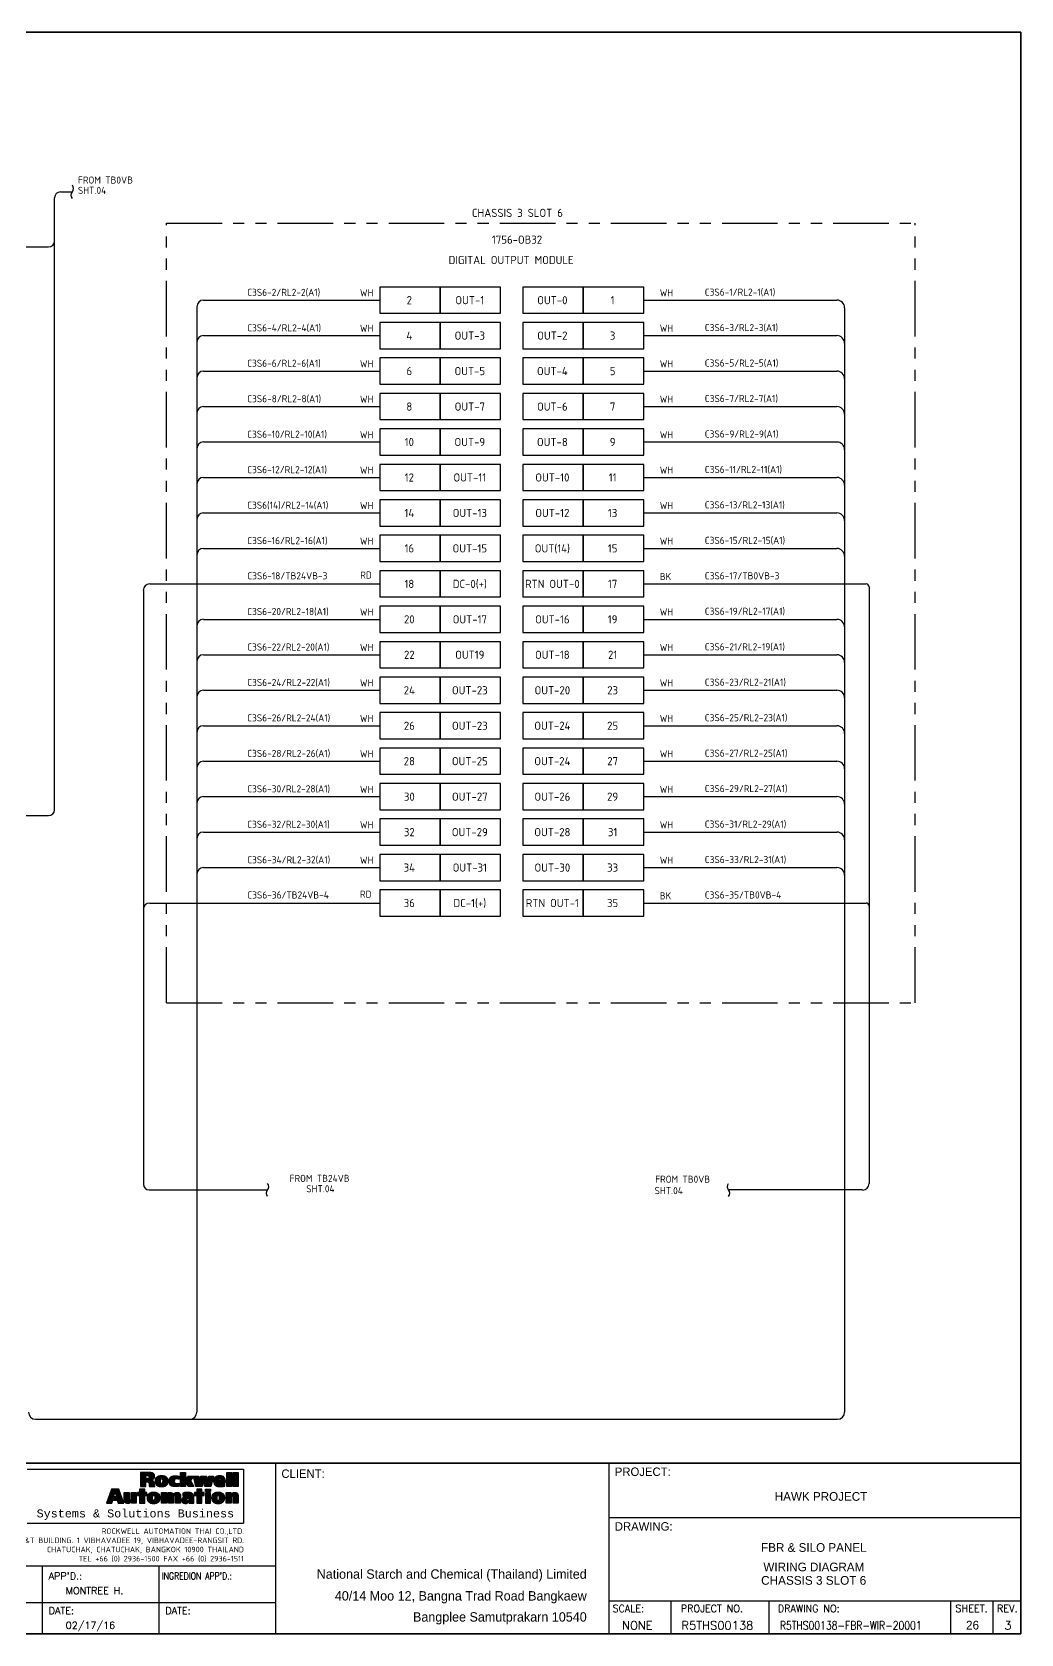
# Model space of a CAD drawing. Header units: inches. Extents: x 579627 to 667544, y 458630 to 507164.
# Drawn here: x 639268 to 640937, y 489908 to 492612 of the extents above; entities that cross this region are included whole.
import ezdxf
from ezdxf.enums import TextEntityAlignment as Align

# ---------------------------------------------------------------- set-up
doc = ezdxf.new("R2010")
doc.units = ezdxf.units.IN
doc.header["$MEASUREMENT"] = 0
doc.linetypes.add('PHANTOM2', pattern=[1.25, 0.625, -0.125, 0.125, -0.125, 0.125, -0.125])
for name, color, linetype in [('ASHADE', 7, 'Continuous'), ('GT_1', 9, 'Continuous'), ('HELPPOINT', 7, 'Continuous'), ('IE-EQUIP', 253, 'Continuous'), ('MEMBER', 7, 'Continuous'), ('RA_LOGO', 2, 'Continuous'), ('TITLE_BOX', 7, 'Continuous')]:
    doc.layers.add(name, color=color, linetype=linetype)
doc.styles.add('BOLD', font='monos.ttf')
doc.styles.add('HTX11', font='O8111901')
doc.styles.add('ISO3098B', font='ISO3098B.shx')
doc.styles.add('ROMANS', font='romans.shx', dxfattribs={"width": 0.85, "height": 25})
doc.styles.add('T1', font='browa.ttf', dxfattribs={"height": 1000})

# ---------------------------------------------------------------- blocks, each defined once
blk = doc.blocks.new('RA_LOGO1')
at = {"layer": 'RA_LOGO', "linetype": 'Continuous'}
h = blk.add_hatch(color=1, dxfattribs=at)
h.paths.add_polyline_path([(0.987, 0.539), (1.017, 0.539), (1.033, 0.538), (1.046, 0.533), (1.055, 0.521), (1.061, 0.505), (1.065, 0.484), (1.068, 0.461), (1.071, 0.439), (1.074, 0.42), (1.213, 0.42), (1.207, 0.439), (1.203, 0.46), (1.199, 0.482), (1.195, 0.504), (1.189, 0.526), (1.18, 0.545), (1.166, 0.562), (1.147, 0.575), (1.12, 0.583), (1.142, 0.59), (1.16, 0.598), (1.175, 0.609), (1.188, 0.621), (1.197, 0.637), (1.203, 0.655), (1.205, 0.677), (1.204, 0.694), (1.2, 0.709), (1.194, 0.723), (1.185, 0.734), (1.175, 0.744), (1.162, 0.752), (1.147, 0.759), (1.131, 0.763), (1.112, 0.767), (1.092, 0.769), (1.07, 0.77), (0.853, 0.77), (0.853, 0.42), (0.987, 0.42)])
h.paths.add_polyline_path([(0.981, 0.617), (0.981, 0.692), (1.018, 0.692), (1.044, 0.689), (1.063, 0.679), (1.071, 0.656), (1.066, 0.635), (1.054, 0.623), (1.036, 0.618), (1.016, 0.617)], flags=16)
h = blk.add_hatch(color=1, dxfattribs=at)
h.paths.add_polyline_path([(1.3, 0.676), (1.285, 0.67), (1.271, 0.663), (1.258, 0.654), (1.247, 0.644), (1.238, 0.633), (1.23, 0.62), (1.225, 0.606), (1.22, 0.591), (1.218, 0.574), (1.217, 0.556), (1.218, 0.538), (1.22, 0.522), (1.224, 0.506), (1.229, 0.492), (1.235, 0.479), (1.243, 0.467), (1.253, 0.456), (1.264, 0.447), (1.276, 0.438), (1.29, 0.431), (1.305, 0.425), (1.321, 0.421), (1.339, 0.417), (1.358, 0.415), (1.378, 0.415), (1.399, 0.415), (1.418, 0.417), (1.435, 0.421), (1.452, 0.425), (1.467, 0.431), (1.481, 0.438), (1.493, 0.447), (1.504, 0.456), (1.514, 0.467), (1.522, 0.479), (1.528, 0.492), (1.534, 0.506), (1.537, 0.522), (1.54, 0.538), (1.54, 0.556), (1.539, 0.574), (1.537, 0.591), (1.533, 0.606), (1.527, 0.62), (1.519, 0.633), (1.51, 0.644), (1.499, 0.654), (1.486, 0.663), (1.472, 0.67), (1.456, 0.676), (1.439, 0.681), (1.42, 0.684), (1.4, 0.686), (1.378, 0.687), (1.357, 0.686), (1.336, 0.684), (1.317, 0.681)])
h.paths.add_polyline_path([(1.36, 0.605), (1.378, 0.612), (1.396, 0.605), (1.404, 0.584), (1.406, 0.556), (1.405, 0.529), (1.401, 0.508), (1.393, 0.494), (1.378, 0.49), (1.364, 0.494), (1.356, 0.508), (1.352, 0.529), (1.351, 0.556), (1.353, 0.584)], flags=16)
for color, points in [(1, [(1.697, 0.575), (1.705, 0.591), (1.718, 0.603), (1.735, 0.61), (1.756, 0.612), (1.778, 0.61), (1.796, 0.606), (1.813, 0.599), (1.813, 0.676), (1.793, 0.681), (1.771, 0.684), (1.748, 0.686), (1.721, 0.687), (1.699, 0.686), (1.679, 0.684), (1.66, 0.681), (1.643, 0.676), (1.627, 0.67), (1.613, 0.663), (1.601, 0.654), (1.59, 0.644), (1.581, 0.633), (1.573, 0.62), (1.567, 0.606), (1.563, 0.591), (1.561, 0.574), (1.56, 0.556), (1.56, 0.538), (1.563, 0.522), (1.566, 0.506), (1.572, 0.492), (1.578, 0.479), (1.586, 0.467), (1.596, 0.456), (1.607, 0.447), (1.619, 0.438), (1.632, 0.431), (1.648, 0.425), (1.664, 0.421), (1.682, 0.417), (1.701, 0.415), (1.721, 0.415), (1.748, 0.415), (1.772, 0.418), (1.794, 0.422), (1.815, 0.428), (1.815, 0.505), (1.797, 0.496), (1.778, 0.491), (1.756, 0.49), (1.735, 0.492), (1.718, 0.5), (1.705, 0.514), (1.697, 0.531), (1.694, 0.554)]), (1, [(2.233, 0.42), (2.391, 0.42), (2.423, 0.598), (2.424, 0.598), (2.455, 0.42), (2.612, 0.42), (2.671, 0.681), (2.556, 0.681), (2.533, 0.511), (2.532, 0.511), (2.503, 0.681), (2.351, 0.681), (2.324, 0.511), (2.323, 0.511), (2.298, 0.681), (2.174, 0.681)]), (1, [(3.007, 0.42), (3.13, 0.42), (3.13, 0.769), (3.007, 0.769)]), (1, [(3.292, 0.769), (3.169, 0.769), (3.169, 0.42), (3.292, 0.42)]), (252, [(0.745, 0.265), (0.617, 0.265), (0.617, 0.112), (0.617, 0.096), (0.611, 0.082), (0.594, 0.076), (0.579, 0.082), (0.573, 0.096), (0.572, 0.112), (0.572, 0.265), (0.444, 0.265), (0.444, 0.081), (0.445, 0.062), (0.449, 0.046), (0.455, 0.031), (0.465, 0.018), (0.478, 0.008), (0.494, 0.001), (0.513, -0.004), (0.537, -0.006), (0.558, -0.004), (0.579, 0.001), (0.597, 0.011), (0.612, 0.026), (0.625, 0.047), (0.625, 0), (0.745, 0)]), (252, [(0.956, 0.191), (1.011, 0.191), (1.011, 0.265), (0.956, 0.265), (0.956, 0.355), (0.828, 0.355), (0.828, 0.265), (0.774, 0.265), (0.774, 0.191), (0.828, 0.191), (0.828, 0), (0.956, 0)]), (252, [(1.505, 0.153), (1.505, 0.169), (1.511, 0.183), (1.528, 0.189), (1.543, 0.183), (1.549, 0.169), (1.55, 0.153), (1.55, 0), (1.678, 0), (1.678, 0.153), (1.679, 0.169), (1.685, 0.183), (1.701, 0.189), (1.717, 0.183), (1.723, 0.169), (1.724, 0.153), (1.724, 0), (1.852, 0), (1.852, 0.159), (1.851, 0.173), (1.851, 0.187), (1.85, 0.202), (1.847, 0.215), (1.843, 0.228), (1.836, 0.24), (1.827, 0.25), (1.816, 0.259), (1.8, 0.265), (1.781, 0.269), (1.758, 0.271), (1.738, 0.269), (1.717, 0.264), (1.698, 0.255), (1.682, 0.242), (1.672, 0.225), (1.663, 0.242), (1.649, 0.255), (1.631, 0.264), (1.61, 0.269), (1.589, 0.271), (1.57, 0.27), (1.551, 0.266), (1.535, 0.259), (1.52, 0.249), (1.508, 0.236), (1.497, 0.217), (1.497, 0.265), (1.377, 0.265), (1.377, 0), (1.505, 0)]), (252, [(2.257, 0), (2.386, 0), (2.386, 0.191), (2.441, 0.191), (2.441, 0.265), (2.386, 0.265), (2.386, 0.355), (2.257, 0.355), (2.257, 0.265), (2.203, 0.265), (2.203, 0.191), (2.257, 0.191)]), (252, [(3.117, 0.153), (3.117, 0.169), (3.123, 0.183), (3.14, 0.189), (3.155, 0.183), (3.161, 0.169), (3.162, 0.153), (3.162, 0), (3.29, 0), (3.29, 0.184), (3.289, 0.203), (3.285, 0.219), (3.279, 0.234), (3.269, 0.247), (3.256, 0.257), (3.24, 0.265), (3.221, 0.269), (3.197, 0.271), (3.176, 0.269), (3.155, 0.263), (3.137, 0.253), (3.122, 0.239), (3.109, 0.217), (3.109, 0.265), (2.989, 0.265), (2.989, 0), (3.117, 0)])]:
    blk.add_hatch(color=color, dxfattribs=at).paths.add_polyline_path(points)
h = blk.add_hatch(color=1, dxfattribs=at)
h.paths.add_polyline_path([(1.973, 0.769), (1.847, 0.769), (1.847, 0.42), (1.973, 0.42), (1.973, 0.566)])
h.paths.add_polyline_path([(1.974, 0.566), (2.045, 0.42), (2.187, 0.42), (2.101, 0.566), (2.173, 0.681), (2.036, 0.681)])
h = blk.add_hatch(color=1, dxfattribs=at)
h.paths.add_polyline_path([(2.817, 0.415), (2.838, 0.415), (2.859, 0.415), (2.88, 0.416), (2.901, 0.418), (2.92, 0.421), (2.938, 0.425), (2.956, 0.43), (2.956, 0.497), (2.939, 0.49), (2.918, 0.485), (2.895, 0.482), (2.87, 0.481), (2.849, 0.482), (2.83, 0.485), (2.815, 0.493), (2.804, 0.504), (2.8, 0.521), (2.975, 0.521), (2.975, 0.536), (2.974, 0.555), (2.972, 0.572), (2.969, 0.589), (2.965, 0.605), (2.96, 0.619), (2.953, 0.632), (2.944, 0.645), (2.934, 0.655), (2.922, 0.665), (2.909, 0.673), (2.894, 0.679), (2.877, 0.683), (2.858, 0.686), (2.838, 0.687), (2.816, 0.686), (2.795, 0.684), (2.777, 0.681), (2.759, 0.676), (2.744, 0.67), (2.73, 0.663), (2.717, 0.654), (2.706, 0.644), (2.697, 0.633), (2.69, 0.62), (2.684, 0.606), (2.679, 0.591), (2.677, 0.574), (2.676, 0.556), (2.677, 0.538), (2.679, 0.522), (2.683, 0.507), (2.688, 0.492), (2.694, 0.479), (2.702, 0.467), (2.712, 0.456), (2.723, 0.447), (2.735, 0.438), (2.749, 0.431), (2.764, 0.425), (2.78, 0.421), (2.798, 0.417)])
h.paths.add_polyline_path([(2.799, 0.576), (2.801, 0.598), (2.811, 0.618), (2.834, 0.627), (2.855, 0.618), (2.864, 0.598), (2.865, 0.576)], flags=16)
h = blk.add_hatch(color=252, dxfattribs=at)
h.paths.add_polyline_path([(0.272, 0.077), (0.296, 0), (0.439, 0), (0.312, 0.355), (0.124, 0.355), (0, 0), (0.136, 0), (0.158, 0.077)])
h.paths.add_polyline_path([(0.255, 0.162), (0.177, 0.162), (0.216, 0.28)], flags=16)
h = blk.add_hatch(color=252, dxfattribs=at)
h.paths.add_polyline_path([(1.14, -0.003), (1.159, -0.005), (1.18, -0.006), (1.201, -0.005), (1.22, -0.003), (1.238, 0), (1.255, 0.005), (1.27, 0.011), (1.284, 0.018), (1.297, 0.027), (1.308, 0.036), (1.317, 0.047), (1.326, 0.06), (1.333, 0.073), (1.338, 0.087), (1.342, 0.103), (1.344, 0.12), (1.345, 0.137), (1.344, 0.156), (1.341, 0.173), (1.337, 0.188), (1.331, 0.203), (1.323, 0.216), (1.313, 0.227), (1.302, 0.238), (1.29, 0.246), (1.275, 0.254), (1.259, 0.26), (1.242, 0.265), (1.223, 0.268), (1.202, 0.27), (1.18, 0.271), (1.158, 0.27), (1.137, 0.268), (1.118, 0.265), (1.101, 0.26), (1.085, 0.254), (1.071, 0.246), (1.058, 0.238), (1.047, 0.227), (1.038, 0.216), (1.03, 0.203), (1.024, 0.188), (1.02, 0.173), (1.017, 0.156), (1.016, 0.137), (1.017, 0.12), (1.019, 0.103), (1.023, 0.087), (1.028, 0.073), (1.035, 0.06), (1.043, 0.047), (1.053, 0.036), (1.064, 0.027), (1.076, 0.018), (1.09, 0.011), (1.105, 0.005), (1.122, 0)])
h.paths.add_polyline_path([(1.165, 0.075), (1.157, 0.089), (1.153, 0.111), (1.152, 0.137), (1.154, 0.166), (1.162, 0.187), (1.18, 0.195), (1.198, 0.187), (1.207, 0.166), (1.208, 0.137), (1.207, 0.111), (1.204, 0.089), (1.195, 0.075), (1.18, 0.07)], flags=16)
h = blk.add_hatch(color=252, dxfattribs=at)
h.paths.add_polyline_path([(1.883, 0.052), (1.889, 0.036), (1.899, 0.023), (1.911, 0.012), (1.926, 0.004), (1.942, -0.001), (1.96, -0.005), (1.978, -0.006), (1.999, -0.004), (2.019, 0.001), (2.037, 0.01), (2.052, 0.022), (2.065, 0.04), (2.065, 0), (2.184, 0), (2.184, 0.161), (2.183, 0.18), (2.179, 0.197), (2.173, 0.212), (2.165, 0.225), (2.155, 0.236), (2.144, 0.245), (2.131, 0.252), (2.117, 0.258), (2.102, 0.263), (2.086, 0.266), (2.07, 0.268), (2.054, 0.27), (2.038, 0.271), (2.022, 0.271), (1.995, 0.27), (1.973, 0.269), (1.953, 0.266), (1.933, 0.261), (1.911, 0.256), (1.911, 0.181), (1.932, 0.19), (1.954, 0.197), (1.977, 0.202), (2, 0.204), (2.019, 0.203), (2.037, 0.2), (2.053, 0.194), (2.063, 0.183), (2.067, 0.165), (2.053, 0.167), (2.036, 0.168), (2.018, 0.169), (2, 0.168), (1.983, 0.167), (1.965, 0.164), (1.948, 0.16), (1.933, 0.154), (1.918, 0.147), (1.906, 0.137), (1.896, 0.125), (1.888, 0.11), (1.883, 0.092), (1.881, 0.072)])
h.paths.add_polyline_path([(1.998, 0.086), (2.007, 0.106), (2.028, 0.115), (2.055, 0.116), (2.067, 0.116), (2.067, 0.108), (2.063, 0.086), (2.05, 0.068), (2.028, 0.061), (2.011, 0.064), (2.001, 0.072)], flags=16)
h = blk.add_hatch(color=252, dxfattribs=at)
h.paths.add_polyline_path([(2.471, 0), (2.599, 0), (2.599, 0.264), (2.471, 0.264)])
h.paths.add_polyline_path([(2.599, 0.296), (2.599, 0.355), (2.471, 0.355), (2.471, 0.296)])
h = blk.add_hatch(color=252, dxfattribs=at)
h.paths.add_polyline_path([(2.751, -0.003), (2.77, -0.005), (2.791, -0.006), (2.811, -0.005), (2.831, -0.003), (2.849, 0), (2.865, 0.005), (2.881, 0.011), (2.895, 0.018), (2.907, 0.027), (2.918, 0.036), (2.928, 0.047), (2.936, 0.06), (2.943, 0.073), (2.948, 0.087), (2.952, 0.103), (2.955, 0.12), (2.955, 0.137), (2.954, 0.156), (2.952, 0.173), (2.947, 0.188), (2.941, 0.203), (2.934, 0.216), (2.924, 0.227), (2.913, 0.238), (2.9, 0.246), (2.886, 0.254), (2.87, 0.26), (2.852, 0.265), (2.833, 0.268), (2.813, 0.27), (2.791, 0.271), (2.769, 0.27), (2.748, 0.268), (2.729, 0.265), (2.711, 0.26), (2.695, 0.254), (2.681, 0.246), (2.669, 0.238), (2.658, 0.227), (2.648, 0.216), (2.64, 0.203), (2.634, 0.188), (2.63, 0.173), (2.628, 0.156), (2.627, 0.137), (2.627, 0.12), (2.63, 0.103), (2.633, 0.087), (2.639, 0.073), (2.645, 0.06), (2.654, 0.047), (2.663, 0.036), (2.674, 0.027), (2.687, 0.018), (2.701, 0.011), (2.716, 0.005), (2.733, 0)])
h.paths.add_polyline_path([(2.776, 0.075), (2.768, 0.089), (2.764, 0.111), (2.763, 0.137), (2.765, 0.166), (2.773, 0.187), (2.791, 0.195), (2.809, 0.187), (2.817, 0.166), (2.819, 0.137), (2.818, 0.111), (2.814, 0.089), (2.806, 0.075), (2.791, 0.07)], flags=16)
at = {"layer": 'RA_LOGO', "color": 1, "linetype": 'Continuous'}
for points in [[(1.147, 0.759), (1.131, 0.763), (1.112, 0.767), (1.092, 0.769), (1.07, 0.77), (0.853, 0.77), (0.853, 0.42), (0.987, 0.42), (0.987, 0.539), (1.017, 0.539), (1.033, 0.538), (1.046, 0.533), (1.055, 0.521), (1.061, 0.505), (1.065, 0.484), (1.068, 0.461), (1.071, 0.439), (1.074, 0.42), (1.213, 0.42), (1.207, 0.439), (1.203, 0.46), (1.199, 0.482), (1.195, 0.504), (1.189, 0.526), (1.18, 0.545), (1.166, 0.562), (1.147, 0.575), (1.121, 0.583), (1.121, 0.584), (1.142, 0.59), (1.16, 0.598), (1.175, 0.609), (1.188, 0.621), (1.197, 0.637), (1.203, 0.655), (1.205, 0.677), (1.204, 0.694), (1.2, 0.709), (1.194, 0.723), (1.185, 0.734), (1.175, 0.744), (1.162, 0.752)], [(1.016, 0.617), (0.981, 0.617), (0.981, 0.692), (1.018, 0.692), (1.044, 0.689), (1.063, 0.679), (1.071, 0.656), (1.066, 0.635), (1.054, 0.623), (1.036, 0.618)], [(1.456, 0.676), (1.439, 0.681), (1.42, 0.684), (1.4, 0.686), (1.378, 0.687), (1.357, 0.686), (1.336, 0.684), (1.317, 0.681), (1.3, 0.676), (1.285, 0.67), (1.271, 0.663), (1.258, 0.654), (1.247, 0.644), (1.238, 0.633), (1.23, 0.62), (1.225, 0.606), (1.22, 0.591), (1.218, 0.574), (1.217, 0.556), (1.217, 0.556), (1.218, 0.538), (1.22, 0.522), (1.224, 0.506), (1.229, 0.492), (1.235, 0.479), (1.243, 0.467), (1.253, 0.456), (1.264, 0.447), (1.276, 0.438), (1.29, 0.431), (1.305, 0.425), (1.321, 0.421), (1.339, 0.417), (1.358, 0.415), (1.378, 0.415), (1.399, 0.415), (1.418, 0.417), (1.435, 0.421), (1.452, 0.425), (1.467, 0.431), (1.481, 0.438), (1.493, 0.447), (1.504, 0.456), (1.514, 0.467), (1.522, 0.479), (1.528, 0.492), (1.534, 0.506), (1.537, 0.522), (1.54, 0.538), (1.54, 0.556), (1.539, 0.574), (1.537, 0.591), (1.533, 0.606), (1.527, 0.62), (1.519, 0.633), (1.51, 0.644), (1.499, 0.654), (1.486, 0.663), (1.472, 0.67)], [(1.351, 0.556), (1.353, 0.584), (1.36, 0.605), (1.378, 0.612), (1.396, 0.605), (1.404, 0.584), (1.406, 0.556), (1.405, 0.529), (1.401, 0.508), (1.393, 0.494), (1.378, 0.49), (1.364, 0.494), (1.356, 0.508), (1.352, 0.529)], [(1.679, 0.684), (1.699, 0.686), (1.721, 0.687), (1.748, 0.686), (1.771, 0.684), (1.793, 0.681), (1.813, 0.676), (1.813, 0.599), (1.796, 0.606), (1.778, 0.61), (1.756, 0.612), (1.735, 0.61), (1.718, 0.603), (1.705, 0.591), (1.697, 0.575), (1.694, 0.554), (1.697, 0.531), (1.705, 0.514), (1.718, 0.5), (1.735, 0.492), (1.756, 0.49), (1.778, 0.491), (1.797, 0.496), (1.815, 0.505), (1.815, 0.428), (1.794, 0.422), (1.772, 0.418), (1.748, 0.415), (1.721, 0.415), (1.701, 0.415), (1.682, 0.417), (1.664, 0.421), (1.648, 0.425), (1.632, 0.431), (1.619, 0.438), (1.607, 0.447), (1.596, 0.456), (1.586, 0.467), (1.578, 0.479), (1.572, 0.492), (1.566, 0.506), (1.563, 0.522), (1.56, 0.538), (1.56, 0.556), (1.561, 0.574), (1.563, 0.591), (1.567, 0.606), (1.573, 0.62), (1.581, 0.633), (1.59, 0.644), (1.601, 0.654), (1.613, 0.663), (1.627, 0.67), (1.643, 0.676), (1.66, 0.681)], [(1.973, 0.42), (1.847, 0.42), (1.847, 0.769), (1.973, 0.769), (1.973, 0.566), (1.974, 0.566), (1.973, 0.566)], [(2.045, 0.42), (1.974, 0.566), (2.036, 0.681), (2.173, 0.681), (2.101, 0.566), (2.187, 0.42)], [(2.455, 0.42), (2.424, 0.598), (2.423, 0.598), (2.391, 0.42), (2.233, 0.42), (2.174, 0.681), (2.298, 0.681), (2.323, 0.511), (2.324, 0.511), (2.351, 0.681), (2.503, 0.681), (2.532, 0.511), (2.533, 0.511), (2.556, 0.681), (2.671, 0.681), (2.612, 0.42)], [(2.817, 0.415), (2.838, 0.415), (2.859, 0.415), (2.88, 0.416), (2.901, 0.418), (2.92, 0.421), (2.938, 0.425), (2.956, 0.43), (2.956, 0.497), (2.939, 0.49), (2.918, 0.485), (2.895, 0.482), (2.87, 0.481), (2.849, 0.482), (2.83, 0.485), (2.815, 0.493), (2.804, 0.504), (2.8, 0.521), (2.975, 0.521), (2.975, 0.536), (2.974, 0.555), (2.972, 0.572), (2.969, 0.589), (2.965, 0.605), (2.96, 0.619), (2.953, 0.632), (2.944, 0.645), (2.934, 0.655), (2.922, 0.665), (2.909, 0.673), (2.894, 0.679), (2.877, 0.683), (2.858, 0.686), (2.838, 0.687), (2.816, 0.686), (2.795, 0.684), (2.777, 0.681), (2.759, 0.676), (2.744, 0.67), (2.73, 0.663), (2.717, 0.654), (2.706, 0.644), (2.697, 0.633), (2.69, 0.62), (2.684, 0.606), (2.679, 0.591), (2.677, 0.574), (2.676, 0.556), (2.676, 0.556), (2.677, 0.538), (2.679, 0.522), (2.683, 0.507), (2.688, 0.492), (2.694, 0.479), (2.702, 0.467), (2.712, 0.456), (2.723, 0.447), (2.735, 0.438), (2.749, 0.431), (2.764, 0.425), (2.78, 0.421), (2.798, 0.417)], [(2.865, 0.576), (2.799, 0.576), (2.801, 0.598), (2.811, 0.618), (2.834, 0.627), (2.855, 0.618), (2.864, 0.598)], [(3.007, 0.42), (3.007, 0.769), (3.13, 0.769), (3.13, 0.42)], [(3.169, 0.42), (3.169, 0.769), (3.292, 0.769), (3.292, 0.42)]]:
    blk.add_lwpolyline(points, close=True, dxfattribs=at)
at = {"layer": 'RA_LOGO', "color": 252, "linetype": 'Continuous'}
for points in [[(0.296, 0), (0.439, 0), (0.312, 0.355), (0.124, 0.355), (0, 0), (0.136, 0), (0.158, 0.077), (0.272, 0.077)], [(0.216, 0.279), (0.217, 0.279), (0.255, 0.162), (0.177, 0.162)], [(0.455, 0.031), (0.449, 0.046), (0.445, 0.062), (0.444, 0.081), (0.444, 0.265), (0.572, 0.265), (0.572, 0.112), (0.573, 0.096), (0.579, 0.082), (0.594, 0.076), (0.611, 0.082), (0.617, 0.096), (0.617, 0.112), (0.617, 0.265), (0.745, 0.265), (0.745, 0), (0.625, 0), (0.625, 0.045), (0.624, 0.045), (0.612, 0.026), (0.597, 0.011), (0.579, 0.001), (0.558, -0.004), (0.537, -0.006), (0.513, -0.004), (0.494, 0.001), (0.478, 0.008), (0.465, 0.018)], [(0.956, 0.191), (1.011, 0.191), (1.011, 0.265), (0.956, 0.265), (0.956, 0.355), (0.828, 0.355), (0.828, 0.265), (0.774, 0.265), (0.774, 0.191), (0.828, 0.191), (0.828, 0), (0.956, 0)], [(1.158, 0.27), (1.137, 0.268), (1.118, 0.265), (1.101, 0.26), (1.085, 0.254), (1.071, 0.246), (1.058, 0.238), (1.047, 0.227), (1.038, 0.216), (1.03, 0.203), (1.024, 0.188), (1.02, 0.173), (1.017, 0.156), (1.016, 0.137), (1.016, 0.137), (1.017, 0.12), (1.019, 0.103), (1.023, 0.087), (1.028, 0.073), (1.035, 0.06), (1.043, 0.047), (1.053, 0.036), (1.064, 0.027), (1.076, 0.018), (1.09, 0.011), (1.105, 0.005), (1.122, 0), (1.14, -0.003), (1.159, -0.005), (1.18, -0.006), (1.201, -0.005), (1.22, -0.003), (1.238, 0), (1.255, 0.005), (1.27, 0.011), (1.284, 0.018), (1.297, 0.027), (1.308, 0.036), (1.317, 0.047), (1.326, 0.06), (1.333, 0.073), (1.338, 0.087), (1.342, 0.103), (1.344, 0.12), (1.345, 0.137), (1.345, 0.137), (1.344, 0.156), (1.341, 0.173), (1.337, 0.188), (1.331, 0.203), (1.323, 0.216), (1.313, 0.227), (1.302, 0.238), (1.29, 0.246), (1.275, 0.254), (1.259, 0.26), (1.242, 0.265), (1.223, 0.268), (1.202, 0.27), (1.18, 0.271), (1.18, 0.271)], [(1.152, 0.137), (1.154, 0.166), (1.162, 0.187), (1.18, 0.195), (1.198, 0.187), (1.207, 0.166), (1.208, 0.137), (1.207, 0.111), (1.204, 0.089), (1.195, 0.075), (1.18, 0.07), (1.165, 0.075), (1.157, 0.089), (1.153, 0.111)], [(1.549, 0.169), (1.543, 0.183), (1.528, 0.189), (1.511, 0.183), (1.505, 0.169), (1.505, 0.153), (1.505, 0), (1.377, 0), (1.377, 0.265), (1.497, 0.265), (1.497, 0.219), (1.499, 0.219), (1.508, 0.236), (1.52, 0.249), (1.535, 0.259), (1.551, 0.266), (1.57, 0.27), (1.589, 0.271), (1.61, 0.269), (1.631, 0.264), (1.649, 0.255), (1.663, 0.242), (1.672, 0.226), (1.673, 0.226), (1.682, 0.242), (1.698, 0.255), (1.717, 0.264), (1.738, 0.269), (1.758, 0.271), (1.781, 0.269), (1.8, 0.265), (1.816, 0.259), (1.827, 0.25), (1.836, 0.24), (1.843, 0.228), (1.847, 0.215), (1.85, 0.202), (1.851, 0.187), (1.851, 0.173), (1.852, 0.159), (1.852, 0), (1.724, 0), (1.724, 0.153), (1.723, 0.169), (1.717, 0.183), (1.701, 0.189), (1.685, 0.183), (1.679, 0.169), (1.678, 0.153), (1.678, 0), (1.55, 0), (1.55, 0.153)], [(1.973, 0.269), (1.953, 0.266), (1.933, 0.261), (1.911, 0.256), (1.911, 0.181), (1.932, 0.19), (1.954, 0.197), (1.977, 0.202), (2, 0.204), (2.019, 0.203), (2.037, 0.2), (2.053, 0.194), (2.063, 0.183), (2.067, 0.165), (2.053, 0.167), (2.036, 0.168), (2.018, 0.169), (2, 0.168), (1.983, 0.167), (1.965, 0.164), (1.948, 0.16), (1.933, 0.154), (1.918, 0.147), (1.906, 0.137), (1.896, 0.125), (1.888, 0.11), (1.883, 0.092), (1.881, 0.072), (1.881, 0.072), (1.883, 0.052), (1.889, 0.036), (1.899, 0.023), (1.911, 0.012), (1.926, 0.004), (1.942, -0.001), (1.96, -0.005), (1.978, -0.006), (1.999, -0.004), (2.019, 0.001), (2.037, 0.01), (2.052, 0.022), (2.064, 0.038), (2.065, 0.038), (2.065, 0), (2.184, 0), (2.184, 0.161), (2.183, 0.18), (2.179, 0.197), (2.173, 0.212), (2.165, 0.225), (2.155, 0.236), (2.144, 0.245), (2.131, 0.252), (2.117, 0.258), (2.102, 0.263), (2.086, 0.266), (2.07, 0.268), (2.054, 0.27), (2.038, 0.271), (2.022, 0.271), (1.995, 0.27)], [(2.067, 0.108), (2.063, 0.086), (2.05, 0.068), (2.028, 0.061), (2.011, 0.064), (2.001, 0.072), (1.998, 0.086), (2.007, 0.106), (2.028, 0.115), (2.055, 0.116), (2.067, 0.116)], [(2.386, 0), (2.386, 0.191), (2.441, 0.191), (2.441, 0.265), (2.386, 0.265), (2.386, 0.355), (2.257, 0.355), (2.257, 0.265), (2.203, 0.265), (2.203, 0.191), (2.257, 0.191), (2.257, 0)], [(2.471, 0.296), (2.471, 0.355), (2.599, 0.355), (2.599, 0.296)], [(2.599, 0), (2.599, 0.264), (2.471, 0.264), (2.471, 0)], [(2.87, 0.26), (2.852, 0.265), (2.833, 0.268), (2.813, 0.27), (2.791, 0.271), (2.769, 0.27), (2.748, 0.268), (2.729, 0.265), (2.711, 0.26), (2.695, 0.254), (2.681, 0.246), (2.669, 0.238), (2.658, 0.227), (2.648, 0.216), (2.64, 0.203), (2.634, 0.188), (2.63, 0.173), (2.628, 0.156), (2.627, 0.137), (2.627, 0.137), (2.627, 0.12), (2.63, 0.103), (2.633, 0.087), (2.639, 0.073), (2.645, 0.06), (2.654, 0.047), (2.663, 0.036), (2.674, 0.027), (2.687, 0.018), (2.701, 0.011), (2.716, 0.005), (2.733, 0), (2.751, -0.003), (2.77, -0.005), (2.791, -0.006), (2.811, -0.005), (2.831, -0.003), (2.849, 0), (2.865, 0.005), (2.881, 0.011), (2.895, 0.018), (2.907, 0.027), (2.918, 0.036), (2.928, 0.047), (2.936, 0.06), (2.943, 0.073), (2.948, 0.087), (2.952, 0.103), (2.955, 0.12), (2.955, 0.137), (2.955, 0.137), (2.954, 0.156), (2.952, 0.173), (2.947, 0.188), (2.941, 0.203), (2.934, 0.216), (2.924, 0.227), (2.913, 0.238), (2.9, 0.246), (2.886, 0.254)], [(2.763, 0.137), (2.765, 0.166), (2.773, 0.187), (2.791, 0.195), (2.809, 0.187), (2.817, 0.166), (2.819, 0.137), (2.818, 0.111), (2.814, 0.089), (2.806, 0.075), (2.791, 0.07), (2.776, 0.075), (2.768, 0.089), (2.764, 0.111)], [(3.117, 0.169), (3.117, 0.153), (3.117, 0), (2.989, 0), (2.989, 0.265), (3.109, 0.265), (3.109, 0.219), (3.11, 0.219), (3.122, 0.239), (3.137, 0.253), (3.155, 0.263), (3.176, 0.269), (3.197, 0.271), (3.221, 0.269), (3.24, 0.265), (3.256, 0.257), (3.269, 0.247), (3.279, 0.234), (3.285, 0.219), (3.289, 0.203), (3.29, 0.184), (3.29, 0), (3.162, 0), (3.162, 0.153), (3.161, 0.169), (3.155, 0.183), (3.14, 0.189), (3.123, 0.183)]]:
    blk.add_lwpolyline(points, close=True, dxfattribs=at)
blk = doc.blocks.new('TPA')
at = {"color": 0}
for p, q in [((565225.5, 502262.6), (565640.1, 502262.6)), ((565640.1, 502262.6), (565640.1, 502159)), ((565225.5, 502159), (565640.1, 502159))]:
    blk.add_line(p, q, dxfattribs=at)
at = {"color": 4}
for p, q in [((566459.5, 502010.1), (566459.5, 501946.4)), ((566647.2, 502010.1), (566647.2, 501946.4))]:
    blk.add_line(p, q, dxfattribs=at)
at = {"color": 4, "ltscale": 0.5}
for p, q in [((566996.2, 502010.1), (566996.2, 501946.4)), ((566996.2, 502010.1), (566996.2, 501946.4)), ((567077.1, 502010.1), (567077.1, 501946.4)), ((567077.1, 502010.1), (567077.1, 501946.4))]:
    blk.add_line(p, q, dxfattribs=at)
at = {"layer": 'GT_1', "color": 4}
for p, q in [((566341, 501946.4), (566341, 502273.8)), ((566341, 501946.4), (566341, 502273.8)), ((566341, 502010.1), (567131, 502010.1))]:
    blk.add_line(p, q, dxfattribs=at)
at = {"layer": 'GT_1', "color": 4, "flags": 128}
for points in [[(565702.1, 501946.4), (565702.1, 502273.8)], [(566341, 501946.4), (566341, 502273.8)], [(565702.1, 502076.3), (564807.7, 502076.3)], [(565254.9, 501946.4), (565254.9, 502076.3)], [(565478.5, 501946.4), (565478.5, 502076.3)], [(565702.1, 502006.4), (564807.7, 502006.4)]]:
    blk.add_lwpolyline(points, dxfattribs=at)
at = {"layer": 'HELPPOINT', "color": 4, "lineweight": 35}
for p, q in [((562706.8, 505019.3), (567131, 505019.3)), ((562706.8, 505019.3), (567131, 505019.3)), ((567131, 505019.3), (567131, 501946.4)), ((567131, 505019.3), (567131, 501946.4)), ((567131, 501946.4), (562706.8, 501946.4)), ((567131, 501946.4), (562706.8, 501946.4))]:
    blk.add_line(p, q, dxfattribs=at)
at = {"layer": 'HELPPOINT', "color": 4}
for p, q in [((566341, 502169.7), (567131, 502169.7)), ((566341, 502169.7), (567131, 502169.7)), ((566341, 502010.1), (567131, 502010.1))]:
    blk.add_line(p, q, dxfattribs=at)
at = {"layer": 'MEMBER', "color": 4, "lineweight": 35}
blk.add_line((562706.8, 502273.8), (567131, 502273.8), dxfattribs=at)
blk.add_line((562706.8, 502273.8), (567131, 502273.8), dxfattribs=at)
at = {"layer": 'MEMBER', "color": 4}
for p, q in [((566341, 502169.7), (567131, 502169.7)), ((566341, 502169.7), (567131, 502169.7)), ((566341, 502010.1), (567131, 502010.1)), ((566341, 502010.1), (567131, 502010.1))]:
    blk.add_line(p, q, dxfattribs=at)
at = {"color": 0, "xscale": 76.7727272878401, "yscale": 76.77272728795651, "zscale": 76.772727288}
blk.add_blockref('RA_LOGO1', (565377.2, 502197.1), dxfattribs=at)
at = {"color": 4, "ltscale": 100, "style": 'HTX11'}
for s, p in [('HAWK PROJECT', (566747.6, 502210.2)), ('FBR & SILO PANEL', (566733.8, 502112.3)), ('WIRING DIAGRAM', (566733.8, 502074.9))]:
    blk.add_text(s, height=16.696, dxfattribs=at).set_placement(p, align=Align.MIDDLE_CENTER)
at = {"color": 0, "insert": (565243.3, 502185.3), "char_height": 15.355, "width": 438.272, "attachment_point": 1, "style": 'BOLD'}
blk.add_mtext('{\\W1.04;Systems & Solutions Business}', dxfattribs=at)
at = {"color": 4, "insert": (565640.9, 502148.9), "char_height": 10.5571, "width": 527.854, "attachment_point": 3, "style": 'ISO3098B'}
blk.add_mtext('ROCKWELL AUTOMATION THAI CO.,LTD.\\P22 FLOOR. TP&T BUILDING. 1 VIBHAVADEE 19, VIBHAVADEE-RANGSIT RD. CHATUCHAK, CHATUCHAK, BANGKOK 10900 THAILAND\\PTEL +66 (0) 2936-1500 FAX +66 (0) 2936-1511', dxfattribs=at)
at = {"style": 'HTX11'}
for tag, p in [('A', (566704.3, 502037.1)), ('B', (567038.2, 501963.3))]:
    blk.add_attdef(tag, text='', height=16.8, dxfattribs=at).set_placement(p, align=Align.MIDDLE_CENTER)
at = {"layer": 'GT_1', "color": 4, "style": 'HTX11'}
for s, p in [('CLIENT:', (565712.8, 502245.8)), ('PROJECT:', (566352.2, 502249.5)), ('DRAWING:', (566352.2, 502144.6))]:
    blk.add_text(s, height=16.19, dxfattribs=at).set_placement(p)
at = {"layer": 'MEMBER', "color": 4, "ltscale": 0.8, "style": 'ROMANS'}
for s, height, p in [("APP'D.:", 13.49, (565266.5, 502051.1)), ('MONTREE H.', 13.49, (565299.2, 502022.7)), ('SCALE:', 13.49, (566347.7, 501988.5)), ('PROJECT NO.', 13.495, (566478.7, 501988.5)), ('DRAWING NO:', 13.495, (566664.7, 501988.5)), ('SHEET.', 13.64, (567005.3, 501988.5)), ('REV.', 13.64, (567084.8, 501988.5)), ('DATE:', 13.49, (565266.5, 501984.5)), ('02/17/16', 13.49, (565299.2, 501956)), ('DATE:', 13.49, (565490.1, 501984.5)), ('NONE', 16.17, (566365.9, 501954.7)), ('R5THS00138', 16.17, (566480, 501954.7))]:
    blk.add_text(s, height=height, dxfattribs=at).set_placement(p)
at = {"layer": 'MEMBER', "color": 4, "ltscale": 0.8, "style": 'ROMANS', "width": 0.8}
for s, height, p in [("INGREDION APP'D.:", 13.495, (565483.3, 502051.1)), ('R5THS00138-FBR-WIR-20001', 16.175, (566668.8, 501954.7))]:
    blk.add_text(s, height=height, dxfattribs=at).set_placement(p)
at = {"layer": 'MEMBER', "color": 4, "ltscale": 0.8, "style": 'ROMANS'}
blk.add_text('3', height=16.2, dxfattribs=at).set_placement((567105.9, 501954.7), align=Align.CENTER)
at = {"layer": 'TITLE_BOX', "color": 7, "linetype": 'ByBlock', "style": 'T1'}
for s, p in [('National Starch and Chemical (Thailand) Limited', (566298.3, 502052.3)), ('40/14 Moo 12, Bangna Trad Road Bangkaew', (566298.3, 502010.5)), ('Bangplee Samutprakarn 10540', (566298.3, 501970.1))]:
    blk.add_text(s, height=18, dxfattribs=at).set_placement(p, align=Align.RIGHT)

msp = doc.modelspace()

# ---------------------------------------------------------------- linework, layer by layer
msp.add_line((639306, 491299), (639306, 492332))
at = {"color": 0}
for p, q in [((639316, 492342), (639336.2, 492342)), ((639023.5, 492249), (639296, 492249)), ((640300.3, 491680.3), (640675.7, 491680.3)), ((640680.7, 491675.3), (640680.7, 490668.1)), ((639023.5, 491289), (639296, 491289)), ((640300.3, 491141.5), (640675.7, 491141.5)), ((640669.6, 490657.1), (640443.4, 490657.1))]:
    msp.add_line(p, q, dxfattribs=at)
at = {"color": 4}
for p, q in [((639546.1, 492148.2), (639546.1, 490282.1)), ((639557.2, 492159.2), (639854.7, 492159.2)), ((640300.3, 492159.2), (640626.4, 492159.2)), ((640639.3, 492146.3), (640639.3, 490282.1)), ((639557.2, 492099.4), (639854.7, 492099.4)), ((640300.3, 492099.4), (640626.3, 492099.4)), ((639557.2, 492039.5), (639854.7, 492039.5)), ((640300.3, 492039.5), (640626.3, 492039.5)), ((639557.2, 491979.6), (639854.7, 491979.6)), ((640300.3, 491979.6), (640626.3, 491979.6)), ((639557.2, 491919.8), (639854.7, 491919.8)), ((640300.3, 491919.8), (640626.4, 491919.8)), ((639557.2, 491859.9), (639854.7, 491859.9)), ((640300.3, 491859.9), (640626.3, 491859.9)), ((639557.2, 491800), (639854.7, 491800)), ((640300.3, 491800), (640626.3, 491800)), ((639557.2, 491740.2), (639854.7, 491740.2)), ((640300.3, 491740.2), (640626.3, 491740.2)), ((639557.2, 491620.4), (639854.7, 491620.4)), ((640300.3, 491620.4), (640626.3, 491620.4)), ((639557.2, 491560.6), (639854.7, 491560.6)), ((640300.3, 491560.6), (640626.4, 491560.6)), ((639557.2, 491500.7), (639854.7, 491500.7)), ((640300.3, 491500.7), (640626.4, 491500.7)), ((639557.2, 491440.8), (639854.7, 491440.8)), ((640300.3, 491440.8), (640626.4, 491440.8)), ((639557.2, 491381), (639854.7, 491381)), ((640300.3, 491381), (640626.4, 491381)), ((639557.2, 491321.1), (639854.7, 491321.1)), ((640300.3, 491321.1), (640626.4, 491321.1)), ((639557.2, 491261.2), (639854.7, 491261.2)), ((640300.3, 491261.2), (640626.4, 491261.2)), ((639557.2, 491201.4), (639854.7, 491201.4)), ((640300.3, 491201.4), (640626.4, 491201.4)), ((639274, 490270.1), (640627.3, 490270.1))]:
    msp.add_line(p, q, dxfattribs=at)
at = {"color": 1}
for p, q in [((639466.9, 491680.3), (639854.7, 491680.3)), ((639455.9, 491669.2), (639455.9, 490667.1)), ((639466.9, 491141.5), (639854.7, 491141.5)), ((639465.9, 490657.1), (639665.5, 490657.1))]:
    msp.add_line(p, q, dxfattribs=at)
at = {"color": 0}
for points in [[(639336.2, 492330.9, -0.351), (639336.2, 492342, 0.351), (639336.2, 492353.1, -2.081666)], [(640443.4, 490646, 0.351), (640443.4, 490657.1, -0.351), (640443.4, 490668.2, 2.081666)]]:
    msp.add_lwpolyline(points, format="xyb", dxfattribs=at)
at = {"color": 1}
msp.add_lwpolyline([(639665.5, 490646, -0.351), (639665.5, 490657.1, 0.351), (639665.5, 490668.2, -2.081666)], format="xyb", dxfattribs=at)
for centre, start, end in [((639316, 492332), 90, 180), ((639296, 492259), 270, 0), ((639296, 491299), 270, 0)]:
    msp.add_arc(centre, 10, start, end)
at = {"color": 4}
for centre, radius, start, end in [((639557.2, 492148.2), 11.1, 90, 180), ((640626.4, 492146.3), 12.9, 0, 90), ((639557.2, 492088.3), 11.1, 90, 180), ((640626.3, 492086.4), 12.9, 0, 90), ((639557.2, 492028.4), 11.1, 90, 180), ((640626.3, 492026.6), 12.9, 0, 90), ((639557.2, 491968.6), 11.1, 90, 180), ((640626.3, 491966.7), 12.9, 0, 90), ((639557.2, 491908.7), 11.1, 90, 180), ((640626.4, 491906.8), 12.9, 0, 90), ((639557.2, 491848.8), 11.1, 90, 180), ((640626.3, 491847), 12.9, 0, 90), ((639557.2, 491789), 11.1, 90, 180), ((640626.3, 491787.1), 12.9, 0, 90), ((639557.2, 491729.1), 11.1, 90, 180), ((640626.3, 491727.2), 12.9, 0, 90), ((639557.2, 491609.4), 11.1, 90, 180), ((640626.3, 491607.5), 12.9, 0, 90), ((639557.2, 491549.5), 11.1, 90, 180), ((640626.4, 491547.6), 12.9, 0, 90), ((639557.2, 491489.6), 11.1, 90, 180), ((640626.4, 491487.8), 12.9, 0, 90), ((639557.2, 491429.8), 11.1, 90, 180), ((640626.4, 491427.9), 12.9, 0, 90), ((639557.2, 491369.9), 11.1, 90, 180), ((640626.4, 491368), 12.9, 0, 90), ((639557.2, 491310), 11.1, 90, 180), ((640626.4, 491308.2), 12.9, 0, 90), ((639557.2, 491250.2), 11.1, 90, 180), ((640626.4, 491248.3), 12.9, 0, 90), ((639557.2, 491190.3), 11.1, 90, 180), ((640626.4, 491188.4), 12.9, 0, 90), ((639274, 490282.1), 12, 180, 270), ((639534.1, 490282.1), 12, 270, 0), ((640627.3, 490282.1), 12, 270, 0)]:
    msp.add_arc(centre, radius, start, end, dxfattribs=at)
at = {"color": 1}
for centre, radius, start, end in [((639466.9, 491669.2), 11.1, 90, 180), ((639466.9, 491130.4), 11.1, 90, 180), ((639465.9, 490667.1), 10, 180, 270)]:
    msp.add_arc(centre, radius, start, end, dxfattribs=at)
at = {"color": 0}
for centre, radius, start, end in [((640675.7, 491675.3), 5, 0, 90), ((640675.7, 491136.5), 5, 0, 90), ((640669.6, 490668.1), 11.1, 270, 0)]:
    msp.add_arc(centre, radius, start, end, dxfattribs=at)
at = {"layer": 'ASHADE', "color": 4, "linetype": 'PHANTOM2', "ltscale": 150}
for p, q in [((639495, 490973.1), (639495, 492289.2)), ((639495, 492289.2), (640758.2, 492289.2)), ((640758.2, 490973.1), (640758.2, 492289.2)), ((639495, 490973.1), (640758.2, 490973.1))]:
    msp.add_line(p, q, dxfattribs=at)
at = {"layer": 'IE-EQUIP', "linetype": 'Continuous'}
for points in [[(639854.7, 492181.4), (639854.7, 492137.1), (639956.8, 492137.1), (639956.8, 492181.4)], [(639956.8, 492181.4), (639956.8, 492137.1), (640058.8, 492137.1), (640058.8, 492181.4)], [(640096.1, 492181.4), (640096.1, 492137.1), (640198.2, 492137.1), (640198.2, 492181.4)], [(640198.2, 492181.4), (640198.2, 492137.1), (640300.3, 492137.1), (640300.3, 492181.4)], [(639854.7, 492121.5), (639854.7, 492077.2), (639956.8, 492077.2), (639956.8, 492121.5)], [(639956.8, 492121.5), (639956.8, 492077.2), (640058.8, 492077.2), (640058.8, 492121.5)], [(640096.1, 492121.5), (640096.1, 492077.2), (640198.2, 492077.2), (640198.2, 492121.5)], [(640198.2, 492121.5), (640198.2, 492077.2), (640300.3, 492077.2), (640300.3, 492121.5)], [(639854.7, 492061.6), (639854.7, 492017.4), (639956.8, 492017.4), (639956.8, 492061.6)], [(639956.8, 492061.6), (639956.8, 492017.4), (640058.8, 492017.4), (640058.8, 492061.6)], [(640096.1, 492061.6), (640096.1, 492017.4), (640198.2, 492017.4), (640198.2, 492061.6)], [(640198.2, 492061.6), (640198.2, 492017.4), (640300.3, 492017.4), (640300.3, 492061.6)], [(639854.7, 492001.8), (639854.7, 491957.5), (639956.8, 491957.5), (639956.8, 492001.8)], [(639956.8, 492001.8), (639956.8, 491957.5), (640058.8, 491957.5), (640058.8, 492001.8)], [(640096.1, 492001.8), (640096.1, 491957.5), (640198.2, 491957.5), (640198.2, 492001.8)], [(640198.2, 492001.8), (640198.2, 491957.5), (640300.3, 491957.5), (640300.3, 492001.8)], [(639854.7, 491941.9), (639854.7, 491897.6), (639956.8, 491897.6), (639956.8, 491941.9)], [(639956.8, 491941.9), (639956.8, 491897.6), (640058.8, 491897.6), (640058.8, 491941.9)], [(640096.1, 491941.9), (640096.1, 491897.6), (640198.2, 491897.6), (640198.2, 491941.9)], [(640198.2, 491941.9), (640198.2, 491897.6), (640300.3, 491897.6), (640300.3, 491941.9)], [(639854.7, 491882), (639854.7, 491837.8), (639956.8, 491837.8), (639956.8, 491882)], [(639956.8, 491882), (639956.8, 491837.8), (640058.8, 491837.8), (640058.8, 491882)], [(640096.1, 491882), (640096.1, 491837.8), (640198.2, 491837.8), (640198.2, 491882)], [(640198.2, 491882), (640198.2, 491837.8), (640300.3, 491837.8), (640300.3, 491882)], [(639854.7, 491822.2), (639854.7, 491777.9), (639956.8, 491777.9), (639956.8, 491822.2)], [(639956.8, 491822.2), (639956.8, 491777.9), (640058.8, 491777.9), (640058.8, 491822.2)], [(640096.1, 491822.2), (640096.1, 491777.9), (640198.2, 491777.9), (640198.2, 491822.2)], [(640198.2, 491822.2), (640198.2, 491777.9), (640300.3, 491777.9), (640300.3, 491822.2)], [(639854.7, 491762.3), (639854.7, 491718), (639956.8, 491718), (639956.8, 491762.3)], [(639956.8, 491762.3), (639956.8, 491718), (640058.8, 491718), (640058.8, 491762.3)], [(640096.1, 491762.3), (640096.1, 491718), (640198.2, 491718), (640198.2, 491762.3)], [(640198.2, 491762.3), (640198.2, 491718), (640300.3, 491718), (640300.3, 491762.3)], [(639854.7, 491702.4), (639854.7, 491658.2), (639956.8, 491658.2), (639956.8, 491702.4)], [(639956.8, 491702.4), (639956.8, 491658.2), (640058.8, 491658.2), (640058.8, 491702.4)], [(640096.1, 491702.4), (640096.1, 491658.2), (640198.2, 491658.2), (640198.2, 491702.4)], [(640198.2, 491702.4), (640198.2, 491658.2), (640300.3, 491658.2), (640300.3, 491702.4)], [(639854.7, 491642.6), (639854.7, 491598.3), (639956.8, 491598.3), (639956.8, 491642.6)], [(639956.8, 491642.6), (639956.8, 491598.3), (640058.8, 491598.3), (640058.8, 491642.6)], [(640096.1, 491642.6), (640096.1, 491598.3), (640198.2, 491598.3), (640198.2, 491642.6)], [(640198.2, 491642.6), (640198.2, 491598.3), (640300.3, 491598.3), (640300.3, 491642.6)], [(639854.7, 491582.7), (639854.7, 491538.4), (639956.8, 491538.4), (639956.8, 491582.7)], [(639956.8, 491582.7), (639956.8, 491538.4), (640058.8, 491538.4), (640058.8, 491582.7)], [(640096.1, 491582.7), (640096.1, 491538.4), (640198.2, 491538.4), (640198.2, 491582.7)], [(640198.2, 491582.7), (640198.2, 491538.4), (640300.3, 491538.4), (640300.3, 491582.7)], [(639854.7, 491522.8), (639854.7, 491478.6), (639956.8, 491478.6), (639956.8, 491522.8)], [(639956.8, 491522.8), (639956.8, 491478.6), (640058.8, 491478.6), (640058.8, 491522.8)], [(640096.1, 491522.8), (640096.1, 491478.6), (640198.2, 491478.6), (640198.2, 491522.8)], [(640198.2, 491522.8), (640198.2, 491478.6), (640300.3, 491478.6), (640300.3, 491522.8)], [(639854.7, 491463), (639854.7, 491418.7), (639956.8, 491418.7), (639956.8, 491463)], [(639956.8, 491463), (639956.8, 491418.7), (640058.8, 491418.7), (640058.8, 491463)], [(640096.1, 491463), (640096.1, 491418.7), (640198.2, 491418.7), (640198.2, 491463)], [(640198.2, 491463), (640198.2, 491418.7), (640300.3, 491418.7), (640300.3, 491463)], [(639854.7, 491403.1), (639854.7, 491358.8), (639956.8, 491358.8), (639956.8, 491403.1)], [(639956.8, 491403.1), (639956.8, 491358.8), (640058.8, 491358.8), (640058.8, 491403.1)], [(640096.1, 491403.1), (640096.1, 491358.8), (640198.2, 491358.8), (640198.2, 491403.1)], [(640198.2, 491403.1), (640198.2, 491358.8), (640300.3, 491358.8), (640300.3, 491403.1)], [(639854.7, 491343.2), (639854.7, 491299), (639956.8, 491299), (639956.8, 491343.2)], [(639956.8, 491343.2), (639956.8, 491299), (640058.8, 491299), (640058.8, 491343.2)], [(640096.1, 491343.2), (640096.1, 491299), (640198.2, 491299), (640198.2, 491343.2)], [(640198.2, 491343.2), (640198.2, 491299), (640300.3, 491299), (640300.3, 491343.2)], [(639854.7, 491283.4), (639854.7, 491239.1), (639956.8, 491239.1), (639956.8, 491283.4)], [(639956.8, 491283.4), (639956.8, 491239.1), (640058.8, 491239.1), (640058.8, 491283.4)], [(640096.1, 491283.4), (640096.1, 491239.1), (640198.2, 491239.1), (640198.2, 491283.4)], [(640198.2, 491283.4), (640198.2, 491239.1), (640300.3, 491239.1), (640300.3, 491283.4)], [(639854.7, 491223.5), (639854.7, 491179.2), (639956.8, 491179.2), (639956.8, 491223.5)], [(639956.8, 491223.5), (639956.8, 491179.2), (640058.8, 491179.2), (640058.8, 491223.5)], [(640096.1, 491223.5), (640096.1, 491179.2), (640198.2, 491179.2), (640198.2, 491223.5)], [(640198.2, 491223.5), (640198.2, 491179.2), (640300.3, 491179.2), (640300.3, 491223.5)], [(639854.7, 491163.6), (639854.7, 491119.4), (639956.8, 491119.4), (639956.8, 491163.6)], [(639956.8, 491163.6), (639956.8, 491119.4), (640058.8, 491119.4), (640058.8, 491163.6)], [(640096.1, 491163.6), (640096.1, 491119.4), (640198.2, 491119.4), (640198.2, 491163.6)], [(640198.2, 491163.6), (640198.2, 491119.4), (640300.3, 491119.4), (640300.3, 491163.6)]]:
    msp.add_lwpolyline(points, close=True, dxfattribs=at)

# ---------------------------------------------------------------- block references
ref = msp.add_blockref('TPA', (141861.6, 48194.8), dxfattribs=dict(xscale=0.8800000000046566, yscale=0.8800000000046566, zscale=0.8800000000000001))
ref.add_attrib('SHT', '26', dxfattribs={"height": 14.82, "style": 'HTX11'}).set_placement((640855.2, 489922.5), align=Align.MIDDLE_CENTER)
ref.add_attrib('B', 'CHASSIS 3 SLOT 6', dxfattribs={"height": 14.821, "style": 'HTX11'}).set_placement((640587.1, 489998.1), align=Align.MIDDLE_CENTER)

# ---------------------------------------------------------------- texts
at = {"color": 0, "style": 'ISO3098B'}
for s, p in [('FROM TB0VB', (639345.6, 492356)), ('SHT.04', (639345.4, 492338.6)), ('BK', (640327.4, 491686.6)), ('C3S6-17/TB0VB-3', (640403.3, 491687.9)), ('BK', (640327.4, 491147.8)), ('C3S6-35/TB0VB-4', (640403.3, 491149.1)), ('FROM TB0VB', (640319.7, 490669.3)), ('SHT.04', (640318.5, 490650))]:
    msp.add_text(s, height=12, dxfattribs=at).set_placement(p)
at = {"color": 2, "style": 'ISO3098B'}
for s, p in [('CHASSIS 3 SLOT 6', (640087.1, 492306.6)), ('1756-OB32', (640086.5, 492261.4)), ('DIGITAL OUTPUT MODULE', (640076.5, 492227)), ('2', (639904.7, 492159.2)), ('OUT-1', (640006.8, 492159.2)), ('OUT-0', (640146.1, 492159.2)), ('1', (640247.8, 492159.2)), ('4', (639904.7, 492099.4)), ('OUT-3', (640006.8, 492099.4)), ('OUT-2', (640146.1, 492099.4)), ('3', (640247.8, 492099.4)), ('6', (639904.7, 492039.5)), ('OUT-5', (640006.8, 492039.5)), ('OUT-4', (640146.1, 492039.5)), ('5', (640247.8, 492039.5)), ('8', (639904.7, 491979.6)), ('OUT-7', (640006.8, 491979.6)), ('OUT-6', (640146.1, 491979.6)), ('7', (640247.8, 491979.6)), ('10', (639904.7, 491919.8)), ('OUT-9', (640006.8, 491919.8)), ('OUT-8', (640146.1, 491919.8)), ('9', (640247.8, 491919.8)), ('12', (639904.7, 491859.9)), ('OUT-11', (640006.8, 491859.9)), ('OUT-10', (640146.1, 491859.9)), ('11', (640247.8, 491859.9)), ('14', (639904.7, 491800)), ('OUT-13', (640006.8, 491800)), ('OUT-12', (640146.1, 491800)), ('13', (640247.8, 491800)), ('16', (639904.7, 491740.2)), ('OUT-15', (640006.8, 491740.2)), ('OUT(14)', (640146.1, 491740.2)), ('15', (640247.8, 491740.2)), ('18', (639904.7, 491680.3)), ('DC-0(+)', (640006.8, 491680.3)), ('RTN OUT-0', (640146.1, 491680.3)), ('17', (640247.8, 491680.3)), ('20', (639904.7, 491620.4)), ('OUT-17', (640006.8, 491620.4)), ('OUT-16', (640146.1, 491620.4)), ('19', (640247.8, 491620.4)), ('22', (639904.7, 491560.6)), ('OUT19', (640006.8, 491560.6)), ('OUT-18', (640146.1, 491560.6)), ('21', (640247.8, 491560.6)), ('24', (639904.7, 491500.7)), ('OUT-23', (640006.8, 491500.7)), ('OUT-20', (640146.1, 491500.7)), ('23', (640247.8, 491500.7)), ('26', (639904.7, 491440.8)), ('OUT-23', (640006.8, 491440.8)), ('OUT-24', (640146.1, 491440.8)), ('25', (640247.8, 491440.8)), ('28', (639904.7, 491381)), ('OUT-25', (640006.8, 491381)), ('OUT-24', (640146.1, 491381)), ('27', (640247.8, 491381)), ('30', (639904.7, 491321.1)), ('OUT-27', (640006.8, 491321.1)), ('OUT-26', (640146.1, 491321.1)), ('29', (640247.8, 491321.1)), ('32', (639904.7, 491261.2)), ('OUT-29', (640006.8, 491261.2)), ('OUT-28', (640146.1, 491261.2)), ('31', (640247.8, 491261.2)), ('34', (639904.7, 491201.4)), ('OUT-31', (640006.8, 491201.4)), ('OUT-30', (640146.1, 491201.4)), ('33', (640247.8, 491201.4)), ('36', (639904.7, 491141.5)), ('DC-1(+)', (640006.8, 491141.5)), ('RTN OUT-1', (640146.1, 491141.5)), ('35', (640247.8, 491141.5))]:
    msp.add_text(s, height=13.8, dxfattribs=at).set_placement(p, align=Align.MIDDLE)
at = {"color": 4, "style": 'ISO3098B'}
for s, p in [('C3S6-2/RL2-2(A1)', (639631.1, 492166.4)), ('WH', (639821.4, 492165.6)), ('WH', (640327.4, 492165.6)), ('C3S6-1/RL2-1(A1)', (640403.3, 492166.8)), ('C3S6-4/RL2-4(A1)', (639631.1, 492106.5)), ('WH', (639821.4, 492105.7)), ('WH', (640327.4, 492105.7)), ('C3S6-3/RL2-3(A1)', (640403.3, 492106.9)), ('C3S6-6/RL2-6(A1)', (639631.1, 492046.7)), ('C3S6-5/RL2-5(A1)', (640403.3, 492047.1)), ('WH', (639821.4, 492045.8)), ('WH', (640327.4, 492045.8)), ('C3S6-8/RL2-8(A1)', (639631.1, 491986.8)), ('WH', (639821.4, 491986)), ('WH', (640327.4, 491986)), ('C3S6-7/RL2-7(A1)', (640403.3, 491987.2)), ('C3S6-10/RL2-10(A1)', (639631.1, 491926.9)), ('WH', (639821.4, 491926.1)), ('WH', (640327.4, 491926.1)), ('C3S6-9/RL2-9(A1)', (640403.3, 491927.3)), ('C3S6-12/RL2-12(A1)', (639631.1, 491867.1)), ('WH', (639821.4, 491866.2)), ('WH', (640327.4, 491866.2)), ('C3S6-11/RL2-11(A1)', (640403.3, 491867.5)), ('C3S6(14)/RL2-14(A1)', (639631.1, 491807.2)), ('WH', (639821.4, 491806.4)), ('WH', (640327.4, 491806.4)), ('C3S6-13/RL2-13(A1)', (640403.3, 491807.6)), ('C3S6-16/RL2-16(A1)', (639631.1, 491747.3)), ('WH', (639821.4, 491746.5)), ('WH', (640327.4, 491746.5)), ('C3S6-15/RL2-15(A1)', (640403.3, 491747.7)), ('C3S6-20/RL2-18(A1)', (639631.1, 491627.6)), ('WH', (639821.4, 491626.8)), ('WH', (640327.4, 491626.8)), ('C3S6-19/RL2-17(A1)', (640403.3, 491628)), ('C3S6-22/RL2-20(A1)', (639631.1, 491567.7)), ('WH', (639821.4, 491566.9)), ('WH', (640327.4, 491566.9)), ('C3S6-21/RL2-19(A1)', (640403.3, 491568.1)), ('C3S6-24/RL2-22(A1)', (639631.1, 491507.9)), ('WH', (639821.4, 491507)), ('WH', (640327.4, 491507)), ('C3S6-23/RL2-21(A1)', (640403.3, 491508.3)), ('C3S6-26/RL2-24(A1)', (639631.1, 491448)), ('WH', (639821.4, 491447.2)), ('WH', (640327.4, 491447.2)), ('C3S6-25/RL2-23(A1)', (640403.3, 491448.4)), ('C3S6-28/RL2-26(A1)', (639631.1, 491388.1)), ('WH', (639821.4, 491387.3)), ('WH', (640327.4, 491387.3)), ('C3S6-27/RL2-25(A1)', (640403.3, 491388.5)), ('C3S6-30/RL2-28(A1)', (639631.1, 491328.3)), ('WH', (639821.4, 491327.4)), ('WH', (640327.4, 491327.4)), ('C3S6-29/RL2-27(A1)', (640403.3, 491328.7)), ('C3S6-32/RL2-30(A1)', (639631.1, 491268.4)), ('WH', (639821.4, 491267.6)), ('WH', (640327.4, 491267.6)), ('C3S6-31/RL2-29(A1)', (640403.3, 491268.8)), ('C3S6-34/RL2-32(A1)', (639631.1, 491208.5)), ('C3S6-33/RL2-31(A1)', (640403.3, 491208.9)), ('WH', (639821.4, 491207.7)), ('WH', (640327.4, 491207.7))]:
    msp.add_text(s, height=12, dxfattribs=at).set_placement(p)
at = {"color": 1, "style": 'ISO3098B'}
for s, p in [('C3S6-18/TB24VB-3', (639631.3, 491687.9)), ('RD', (639821.8, 491689.2)), ('C3S6-36/TB24VB-4', (639631.3, 491149.1)), ('RD', (639821.4, 491150.4)), ('FROM TB24VB', (639702.7, 490670.7)), ('SHT.04', (639730.8, 490653.2))]:
    msp.add_text(s, height=12, dxfattribs=at).set_placement(p)

doc.saveas('drawing.dxf')
